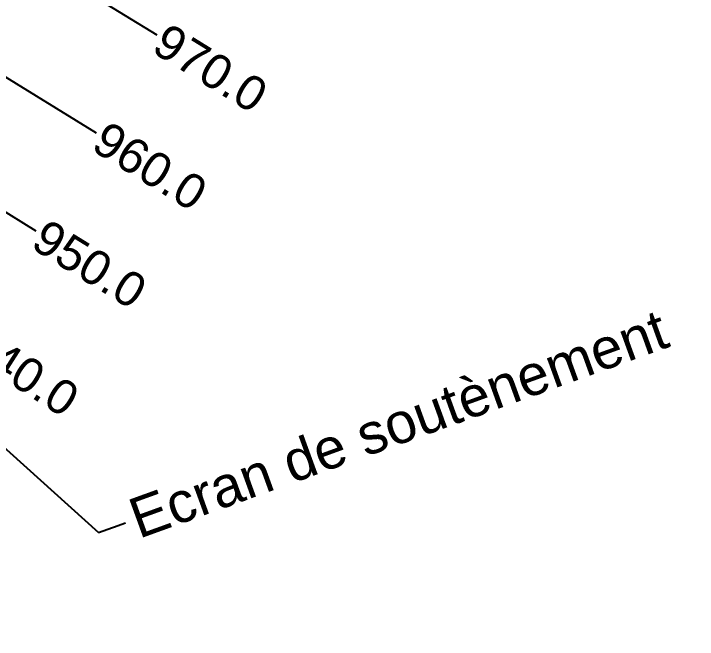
# Model space of a CAD drawing. Extents: x 524988 to 526146, y 9523518 to 9523888.
# Drawn here: x 526086.8 to 526146.2, y 9523767 to 9523821.4 of the extents above; entities that cross this region are included whole.
import ezdxf
from ezdxf import colors
from ezdxf.entities.mleader import LeaderData, LeaderLine
from ezdxf.enums import TextEntityAlignment as Align
from ezdxf.math import Vec2, Vec3

# ---------------------------------------------------------------- set-up
doc = ezdxf.new("R2010")
doc.units = 0
for name, color, linetype in [('ETQ PAIR', 7, 'Continuous'), ('Route - Route de la corniche de Brazzaville - Tabulations', 7, 'Continuous'), ('Route - Route de la corniche de Brazzaville - Textes - Tabulations', 1, 'Continuous')]:
    doc.layers.add(name, color=color, linetype=linetype)
doc.styles.add('Affichages route', font='arial.ttf', dxfattribs={"height": 0.5})
doc.styles.get("Standard").update_dxf_attribs({"font": 'arial.ttf'})

msp = doc.modelspace()

# ---------------------------------------------------------------- linework, layer by layer
at = {"layer": 'Route - Route de la corniche de Brazzaville - Tabulations'}
for p, q in [((526048.162, 9523851.015), (526099.24, 9523819.534)), ((526042.915, 9523842.502), (526093.994, 9523811.021)), ((526037.669, 9523833.989), (526088.747, 9523802.508))]:
    msp.add_line(p, q, dxfattribs=at)

# ---------------------------------------------------------------- texts
at = {"layer": 'Route - Route de la corniche de Brazzaville - Textes - Tabulations', "style": 'Affichages route'}
for s, rotation, p in [('970.0', 328.35376, (526099.453, 9523819.403)), ('960.0', 328.35376, (526094.206, 9523810.89)), ('950.0', 328.35376, (526088.96, 9523802.377)), ('940.0', 327.43164, (526083.153, 9523793.118))]:
    msp.add_text(s, height=3, rotation=rotation, dxfattribs=at).set_placement(p, align=Align.MIDDLE_LEFT)

# ---------------------------------------------------------------- next in the draw order: leaders
at = {"layer": 'ETQ PAIR'}
ml = msp.add_multileader_mtext('Standard', dxfattribs=at)
ml.set_content('Ecran de soutènement', color=256)
ml.set_leader_properties()
ml.build(insert=Vec2(0, 0))
ml.multileader.update_dxf_attribs({"has_text_frame": 1, "dogleg_length": 2.5, "arrow_head_size": 3.5})
ctx = ml.context
ctx.base_point, ctx.char_height, ctx.arrow_head_size, ctx.landing_gap_size, ctx.plane_origin, ctx.plane_x_axis, ctx.plane_y_axis = Vec3(526096.547, 9523777.152), 3.5, 3.5, 0.8, Vec3(526040.485, 9523795.944), Vec3(0.940159, 0.340735), Vec3(-0.340735, 0.940159)
ctx.text_align_type = 1
notes = []
notes.append((ctx, [(1, (1, 1, 0), (526094.196, 9523776.3), (0.940159, 0.340735), 2.5, [(0, [(526051.65, 9523814.666)], 0, [])])]))
ctx.mtext.insert, ctx.mtext.text_direction, ctx.mtext.rotation, ctx.mtext.alignment, ctx.mtext.flow_direction = Vec3(526119.621, 9523787.406), Vec3(0.940159, 0.340735), 0.347698, 2, 5
ctx.mtext.has_bg_fill, ctx.mtext.bg_color, ctx.mtext.bg_scale_factor, ctx.mtext.bg_transparency, ctx.mtext.use_window_bg_color = 1, -1027028792, 1.5, 0, 1
for ctx, leaders in notes:
    for number, flags, end, landing, length, lines in leaders:
        leader = LeaderData()
        leader.index, (leader.has_last_leader_line, leader.has_dogleg_vector, leader.attachment_direction) = number, flags
        leader.last_leader_point, leader.dogleg_vector, leader.dogleg_length = Vec3(end), Vec3(landing), length
        for number, points, colour, breaks in lines:
            line = LeaderLine()
            line.index, line.vertices, line.color, line.breaks = number, Vec3.list(points), colors.encode_raw_color(colour), breaks
            leader.lines.append(line)
        ctx.leaders.append(leader)

doc.saveas('drawing.dxf')
